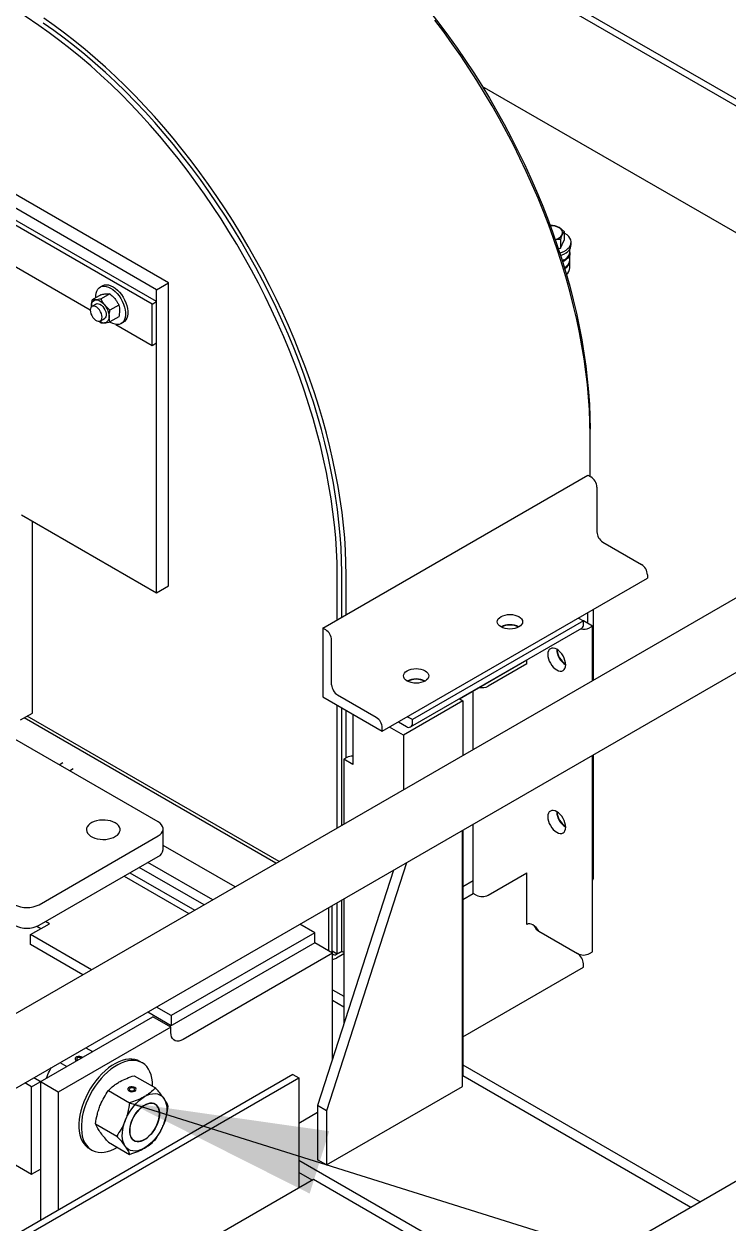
# Model space of a CAD drawing. Header units: millimetres. Extents: x 1293 to 41893, y 1011 to 26911.
# Drawn here: x 8109 to 8463, y 21299 to 21902 of the extents above; entities that cross this region are included whole.
import ezdxf

# ---------------------------------------------------------------- set-up
doc = ezdxf.new("R2010")
doc.units = ezdxf.units.MM
doc.header["$LTSCALE"] = 50
doc.layers.add('CAPA_1', color=7, linetype='Continuous')
doc.layers.add('STRUC', color=4, linetype='Continuous')
doc.dimstyles.new('SLDDIMSTYLE3', dxfattribs={"dimtxt": 0.18, "dimasz": 100, "dimexe": 0, "dimexo": 0.0625, "dimgap": 0, "dimtad": 0, "dimtih": 1, "dimtoh": 1, "dimdec": 0, "dimrnd": 1e-09, "dimzin": 0, "dimdsep": 46, "dimtxsty": 'Standard', "dimsah": 1, "dimcen": 0.09, "dimadec": 0, "dimazin": 0, "dimtfac": 100, "dimtdec": 0, "dimtofl": 0, "dimtmove": 0, "dimatfit": 3, "dimfxl": 1, "dimfrac": 2, "dimtolj": 1, "dimtzin": 0, "dimarcsym": 0})

msp = doc.modelspace()

# ---------------------------------------------------------------- linework, layer by layer
at = {"color": 7, "linetype": 'Continuous', "lineweight": 25}
for p, q in [((8116.8845017, 21901.6579426), (7436.4362742, 22366.2145084)), ((8684.5441314, 21739.2735223), (8299.8616107, 21961.3460146)), ((8681.5507127, 21737.5454584), (8296.868192, 21959.6179507)), ((8176.0345562, 21768.8470058), (7874.3356629, 21943.0140696)), ((8182.0213937, 21772.3031334), (7880.3225004, 21946.4701973)), ((8626.2938314, 21705.6463399), (8339.8010059, 21871.0351277)), ((8176.0345562, 21762.8862578), (8029.7450942, 21847.3373667)), ((8173.7894922, 21761.59021), (8039.3450551, 21839.2033315)), ((8373.8594695, 21801.1411352), (8375.7454297, 21801.1032497)), ((8378.3747633, 21800.0483749), (8378.3008494, 21800.0910445)), ((8380.930183, 21798.1101553), (8380.930183, 21793.8195232)), ((8379.0324316, 21794.0215124), (8379.0324316, 21789.7308802)), ((8379.0324316, 21789.7308802), (8380.930183, 21793.8195232)), ((8379.9677801, 21796.4996972), (8379.9948345, 21796.5579849)), ((8381.3312251, 21797.0441342), (8380.930183, 21797.2638597)), ((8384.4310116, 21791.3412988), (8384.4310116, 21792.7239746)), ((8089.5432798, 21789.4843765), (8142.7385465, 21758.7754028)), ((8377.9943902, 21789.5703121), (8379.0324316, 21789.7308802)), ((8383.8476783, 21787.8846094), (8383.8476783, 21789.340937)), ((8383.8476783, 21783.8835594), (8383.8476783, 21787.3402488)), ((8380.9187461, 21783.8025688), (8380.018549, 21783.2828961)), ((8383.8476783, 21779.8825094), (8383.8476783, 21783.3391989)), ((8148.8937201, 21770.839251), (8147.6963526, 21770.1480254)), ((8176.0345562, 21768.8470058), (8182.0213937, 21772.3031334)), ((8176.0345562, 21616.4260542), (8176.0345562, 21768.8470058)), ((8182.0213937, 21619.8821819), (8182.0213937, 21772.3031334)), ((8145.6326118, 21761.6245035), (8143.6067509, 21760.4549988)), ((8148.0770563, 21766.3254994), (8143.6793833, 21763.7867767)), ((8152.5675796, 21766.7266685), (8148.1699065, 21764.1879459)), ((8173.7894922, 21761.59021), (8176.0345562, 21762.8862578)), ((8173.7894922, 21740.8500733), (8173.7894922, 21761.59021)), ((8157.0574442, 21761.140857), (8152.6595077, 21758.6019823)), ((8147.2799194, 21752.9772455), (8148.1691161, 21752.2139031)), ((8147.8397402, 21753.1224518), (8149.8656011, 21754.2919564)), ((8152.9875892, 21752.3406181), (8152.6245961, 21752.5603415)), ((8157.0573125, 21755.1537948), (8152.6596394, 21752.6150722)), ((8155.5399127, 21751.3853313), (8173.7894922, 21740.8500733)), ((8158.2788259, 21751.8166579), (8159.4761933, 21752.5078834)), ((8698.2968729, 21747.212811), (7638.8623529, 21135.6142808)), ((8173.7894922, 21740.8500733), (8176.0345562, 21742.1461212)), ((7670.8439528, 21116.4874199), (8698.8689091, 21709.9535949)), ((8393.9295109, 21675.0021505), (8393.9295109, 21698.6812148)), ((8259.580401, 21598.661869), (8392.8747433, 21675.6110549)), ((8392.8747433, 21675.6110549), (8394.3714526, 21674.7470229)), ((8397.3648713, 21669.5622697), (8397.3648713, 21647.0937883)), ((8108.232462, 21655.5673701), (8176.0345562, 21616.4260542)), ((8113.6677381, 21555.9134045), (8113.6677381, 21652.4296519)), ((8400.35829, 21641.9090351), (8419.8155116, 21630.6766201)), ((8266.8742074, 21602.8724938), (8266.8742074, 21625.3337493)), ((8269.1192714, 21604.1685417), (8269.1192714, 21626.6297972)), ((8271.3643355, 21605.4645896), (8271.3643355, 21625.3337493)), ((8289.514588, 21546.8143362), (8422.8089303, 21623.7635221)), ((8422.8089303, 21625.4918668), (8422.8089303, 21623.7635221)), ((8176.0345562, 21616.4260542), (8182.0213937, 21619.8821819)), ((8392.8747433, 21600.9750057), (8392.8747433, 21606.4828838)), ((8395.6113672, 21572.4761879), (8395.6113672, 21608.0627032)), ((8259.580401, 21598.661869), (8259.580401, 21564.0949746)), ((8261.0771103, 21597.797837), (8259.580401, 21598.661869)), ((8264.070529, 21570.1446024), (8264.070529, 21592.6130838)), ((8259.580401, 21564.0949746), (8289.514588, 21546.8143362)), ((8286.5211693, 21553.7274342), (8267.0639477, 21564.9598492)), ((8176.829346, 21501.1893987), (8073.1796482, 21561.0250956)), ((8266.8742074, 21498.1578075), (8266.8742074, 21559.8843498)), ((8269.1192714, 21499.4538553), (8269.1192714, 21558.5883019)), ((8271.3643355, 21533.4012477), (8271.3643355, 21557.292254)), ((8107.6809007, 21552.4572768), (8113.6677381, 21555.9134045)), ((8236.0964381, 21480.3901795), (8109.4699692, 21553.490084)), ((8237.7128842, 21481.3233339), (8111.0864153, 21554.4232385)), ((8289.514588, 21546.8143362), (8289.514588, 21548.5426809)), ((8395.6113672, 21472.9848442), (8395.6113672, 21534.8867424)), ((8127.0686226, 21529.9156528), (8129.0339881, 21531.0502342)), ((8132.2533759, 21526.9225585), (8134.2187414, 21528.0571398)), ((8179.3677539, 21487.2815619), (8179.3677539, 21497.6516302)), ((8117.0043411, 21459.5776215), (8176.829346, 21494.1138617)), ((8215.4957805, 21468.4976729), (8179.3677539, 21489.3539387)), ((8117.0043411, 21449.2075532), (8176.829346, 21483.7437934)), ((8199.9269358, 21459.5099702), (8167.3887601, 21478.2938592)), ((8204.2980375, 21462.0333535), (8171.7598618, 21480.8172425)), ((8159.7861869, 21473.9049871), (8192.3243626, 21455.1210981)), ((8162.7033619, 21475.5890364), (8195.2415376, 21456.8051474)), ((8330.0786405, 21468.7026067), (8335.2640902, 21471.6961031)), ((8266.8742074, 21434.8075599), (8266.8742074, 21460.5683619)), ((8269.1192714, 21436.1036077), (8269.1192714, 21461.8644098)), ((8262.6768216, 21436.2138711), (8262.6768216, 21458.1452626)), ((8264.2932677, 21435.9096898), (8264.2932677, 21459.0784171)), ((8112.7617004, 21444.5812406), (8122.1897908, 21450.0239613)), ((8117.8186891, 21447.500578), (8115.8387112, 21448.643595)), ((8122.1897908, 21450.0239613), (8120.3041727, 21451.1125055)), ((8255.553901, 21445.3726122), (8248.0527228, 21449.7029501)), ((8681.7505742, 21444.2505043), (7670.8439528, 20860.6665337)), ((8112.7617004, 21439.534474), (8112.7617004, 21444.5812406)), ((8143.414258, 21426.8858957), (8112.7617004, 21444.5812406)), ((8255.553901, 21445.3726122), (8183.4723785, 21403.760835)), ((8255.553901, 21440.3258456), (8255.553901, 21445.3726122)), ((8139.0431563, 21424.3625124), (8112.7617004, 21439.534474)), ((8255.553901, 21440.3258456), (8182.7449663, 21398.2941423)), ((8264.5341571, 21435.1416541), (8255.553901, 21440.3258456)), ((8264.2932677, 21436.2975047), (8266.8742074, 21434.8075599)), ((8269.1196545, 21436.1033866), (8266.5383317, 21434.6132206)), ((8266.8742074, 21434.8075599), (8269.1192714, 21436.1036077)), ((8270.2102663, 21435.4737898), (8269.1192714, 21436.1036077)), ((8264.5341571, 21435.1416541), (8189.3668206, 21391.7484744)), ((8264.5341571, 21381.8787063), (8264.5341571, 21435.1416541)), ((8270.2102663, 21434.8663711), (8266.5383317, 21432.7466083)), ((8264.5341571, 21416.8033697), (8270.2102663, 21413.5266215)), ((8183.4723785, 21403.760835), (8175.9712004, 21408.0911729)), ((8113.1996352, 21367.9449669), (8174.2583057, 21403.1933872)), ((8183.4723785, 21398.7140684), (8171.6000987, 21405.5677897)), ((8183.2385618, 21398.0091957), (8174.2583057, 21403.1933872)), ((8183.4723785, 21403.760835), (8183.4723785, 21398.7140684)), ((8183.2385618, 21398.0091957), (8126.6700194, 21365.3528712)), ((8183.2385618, 21395.287393), (8183.2385618, 21398.0091957)), ((8140.4946738, 21387.6110101), (8143.880293, 21385.6565337)), ((8127.5320301, 21380.1278352), (8130.9176493, 21378.1733588)), ((8168.8172954, 21380.0665697), (8167.6199279, 21380.7577952)), ((8330.0786405, 21378.9653448), (8449.369874, 21310.0999815)), ((8113.1996352, 21367.9449669), (8109.814016, 21369.8994433)), ((8126.6700194, 21365.3528712), (8114.304144, 21372.4915391)), ((8117.6897632, 21370.5370627), (8117.6897632, 21300.9003787)), ((8164.8146689, 21373.5713758), (8175.4926308, 21367.4071196)), ((8113.1996352, 21323.9943856), (8113.1996352, 21367.9449669)), ((8126.6700194, 21365.3528712), (8126.6700194, 21306.0845702)), ((8151.8528366, 21366.0890495), (8162.5314571, 21359.9244131)), ((8247.6243329, 21349.7474555), (8257.0109397, 21355.1662283)), ((8075.4872735, 21345.7652685), (8113.1996352, 21323.9943856)), ((8145.3712737, 21349.3854981), (8156.0492356, 21343.2212419)), ((8151.8520251, 21340.1630301), (8162.5299871, 21333.9987739)), ((8142.2886533, 21336.8779862), (8143.4860208, 21336.1867606)), ((8113.1996352, 21323.9943856), (8117.6897632, 21326.5864813))]:
    msp.add_line(p, q, dxfattribs=at)
at = {"color": 7, "linetype": 'Continuous', "lineweight": 25, "flags": 128}
for points in [[(8313.9652325, 21908.1214753), (8318.4689104, 21902.2791318), (8322.8799493, 21896.3246766), (8327.1937849, 21890.2642709), (8331.4059536, 21884.1041854), (8335.5120972, 21877.850794), (8339.5079667, 21871.5105673), (8343.3894278, 21865.0900656), (8347.1524641, 21858.5959322), (8350.793182, 21852.0348868), (8354.3078144, 21845.4137182), (8357.6927247, 21838.7392773), (8360.9444104, 21832.0184704), (8364.0595069, 21825.2582516), (8367.034791, 21818.4656157), (8369.8671842, 21811.6475912), (8372.5537558, 21804.8112328), (8375.0917258, 21797.9636143), (8377.4784682, 21791.1118209), (8379.7115134, 21784.2629423), (8381.7885509, 21777.4240651), (8383.7074315, 21770.6022657), (8385.4661697, 21763.8046026), (8387.0629457, 21757.0381095), (8388.4961073, 21750.3097878), (8389.7641716, 21743.6265994), (8390.8658265, 21736.9954595), (8391.7999321, 21730.4232294), (8392.5655219, 21723.9167096), (8393.1618037, 21717.4826324), (8393.5881605, 21711.1276552), (8393.8441512, 21704.8583537), (8393.9295109, 21698.6812148)], [(8266.8742074, 21625.3337493), (8266.7888477, 21631.5108882), (8266.5328571, 21637.7801898), (8266.1065002, 21644.1351669), (8265.5102185, 21650.5692441), (8264.7446287, 21657.075764), (8263.810523, 21663.6479941), (8262.7088681, 21670.279134), (8261.4408038, 21676.9623224), (8260.0076422, 21683.690644), (8258.4108662, 21690.4571371), (8256.652128, 21697.2548002), (8254.7332474, 21704.0765996), (8252.65621, 21710.9154768), (8250.4231647, 21717.7643554), (8248.0364223, 21724.6161488), (8245.4984523, 21731.4637674), (8242.8118808, 21738.3001258), (8239.9794876, 21745.1181502), (8237.0042034, 21751.9107861), (8233.8891069, 21758.671005), (8230.6374212, 21765.3918119), (8227.252511, 21772.0662528), (8223.7378786, 21778.6874214), (8220.0971606, 21785.2484668), (8216.3341243, 21791.7426001), (8212.4526633, 21798.1631019), (8208.4567937, 21804.5033286), (8204.3506502, 21810.7567199), (8200.1384814, 21816.9168054), (8195.8246458, 21822.9772112), (8191.4136069, 21828.9316664), (8186.909929, 21834.7740098), (8182.318272, 21840.4981964), (8177.643387, 21846.0983031), (8172.8901111, 21851.5685356), (8168.0633627, 21856.9032336), (8163.1681361, 21862.0968772), (8158.2094964, 21867.1440926), (8153.1925744, 21872.0396572), (8148.1225613, 21876.7785056), (8143.0047029, 21881.3557344), (8137.8442949, 21885.7666075), (8132.6466769, 21890.0065609), (8127.4172267, 21894.0712074), (8122.1613556, 21897.9563413), (8116.8845017, 21901.6579426)], [(8269.1192714, 21626.6297972), (8269.0339118, 21632.8069361), (8268.7779211, 21639.0762376), (8268.3515643, 21645.4312148), (8267.7552825, 21651.865292), (8266.9896927, 21658.3718119), (8266.0555871, 21664.9440419), (8264.9539322, 21671.5751818), (8263.6858679, 21678.2583702), (8262.2527063, 21684.9866919), (8260.6559302, 21691.753185), (8258.8971921, 21698.5508481), (8256.9783115, 21705.3726475), (8254.901274, 21712.2115247), (8252.6682288, 21719.0604033), (8250.2814863, 21725.9121967), (8247.7435163, 21732.7598153), (8245.0569448, 21739.5961736), (8242.2245516, 21746.4141981), (8239.2492674, 21753.206834), (8236.1341709, 21759.9670529), (8232.8824852, 21766.6878598), (8229.497575, 21773.3623006), (8225.9829426, 21779.9834693), (8222.3422247, 21786.5445147), (8218.5791883, 21793.038648), (8214.6977273, 21799.4591497), (8210.7018577, 21805.7993764), (8206.5957142, 21812.0527678), (8202.3835455, 21818.2128533), (8198.0697098, 21824.2732591), (8193.658671, 21830.2277142), (8189.154993, 21836.0700577), (8184.563336, 21841.7942442), (8179.888451, 21847.394351), (8175.1351751, 21852.8645834), (8170.3084267, 21858.1992814), (8165.4132001, 21863.3929251), (8160.4545604, 21868.4401404), (8155.4376385, 21873.3357051), (8150.3676253, 21878.0745535), (8145.249767, 21882.6517823), (8140.089359, 21887.0626554), (8134.8917409, 21891.3026088), (8129.6622908, 21895.3672553), (8124.4064196, 21899.2523892), (8119.1295657, 21902.9539904)], [(8271.3643355, 21625.3337493), (8271.2814566, 21631.4607288), (8271.0329021, 21637.6773254), (8270.6189183, 21643.9773775), (8270.0399156, 21650.3546408), (8269.2964678, 21656.8027944), (8268.3893118, 21663.3154472), (8267.3193468, 21669.886144), (8266.0876332, 21676.5083723), (8264.6953919, 21683.1755685), (8263.1440028, 21689.8811243), (8261.4350035, 21696.6183934), (8259.570088, 21703.3806982), (8257.5511047, 21710.1613361), (8255.3800547, 21716.9535865), (8253.0590899, 21723.7507172), (8250.5905106, 21730.5459911), (8247.9767637, 21737.3326731), (8245.2204398, 21744.1040366), (8242.3242709, 21750.8533699), (8239.2911274, 21757.5739835), (8236.1240157, 21764.2592162), (8232.826075, 21770.9024419), (8229.4005739, 21777.4970761), (8225.8509078, 21784.0365825), (8222.1805948, 21790.5144793), (8218.3932729, 21796.9243461), (8214.4926958, 21803.2598295), (8210.4827297, 21809.5146502), (8206.367349, 21815.6826087), (8202.1506328, 21821.7575914), (8197.8367605, 21827.7335773), (8193.4300078, 21833.604643), (8188.9347424, 21839.3649695), (8184.35542, 21845.0088474), (8179.6965792, 21850.5306827), (8174.9628379, 21855.9250025), (8170.1588878, 21861.18646), (8165.2894904, 21866.3098404), (8160.359472, 21871.2900655), (8155.3737192, 21876.1221993), (8150.3371734, 21880.8014523), (8145.2548268, 21885.3231865), (8140.1317168, 21889.6829204), (8134.9729211, 21893.8763327), (8129.783553, 21897.899267), (8124.5687558, 21901.747736), (8119.3336984, 21905.4179253)], [(8393.9295109, 21696.089119), (8393.846632, 21702.2160985), (8393.5980775, 21708.4326951), (8393.1840937, 21714.7327472), (8392.605091, 21721.1100105), (8391.8616432, 21727.5581641), (8390.9544872, 21734.0708168), (8389.8845222, 21740.6415137), (8388.6528086, 21747.263742), (8387.2605673, 21753.9309382), (8385.7091782, 21760.636494), (8384.0001789, 21767.3737631), (8382.1352634, 21774.1360679), (8380.1162801, 21780.9167058), (8377.9452301, 21787.7089562), (8375.6242653, 21794.5060869), (8373.155686, 21801.3013608), (8370.5419391, 21808.0880428), (8367.7856152, 21814.8594063), (8364.8894463, 21821.6087396), (8361.8563028, 21828.3293532), (8358.6891911, 21835.0145859), (8355.3912504, 21841.6578116), (8351.9657493, 21848.2524458), (8348.4160832, 21854.7919521), (8344.7457702, 21861.269849), (8340.9584483, 21867.6797158), (8337.0578712, 21874.0151992), (8333.0479051, 21880.2700199), (8328.9325244, 21886.4379784), (8324.7158082, 21892.5129611), (8320.4019359, 21898.488947), (8315.9951832, 21904.3600127)], [(8378.7382662, 21787.3057952), (8379.4783511, 21787.5508045), (8380.7510534, 21788.0930491), (8381.8695457, 21788.738741), (8382.8088427, 21789.4734564), (8383.5479622, 21790.280783), (8384.0703933, 21791.1426864), (8384.3644658, 21792.0399133), (8384.4236107, 21792.9524209), (8384.2465068, 21793.8598254), (8383.8371102, 21794.7418569), (8383.2045662, 21795.5788122), (8382.3630048, 21796.3519952), (8381.3312251, 21797.0441342)], [(8379.1431168, 21786.0514633), (8379.4783511, 21786.1681287), (8380.7510534, 21786.7103733), (8381.8695457, 21787.3560652), (8382.8088427, 21788.0907806), (8383.5479622, 21788.8981072), (8384.0703933, 21789.7600107), (8384.3644658, 21790.6572375), (8384.4310116, 21791.3412988)], [(8383.8360455, 21787.6186189), (8383.8476783, 21787.3402488), (8383.7245617, 21786.4371719), (8383.3582434, 21785.5563317), (8382.7577435, 21784.7194175), (8381.9378482, 21783.9470368), (8380.9187461, 21783.2582083), (8380.1505614, 21782.8584113)], [(8145.5142234, 21764.8460074), (8145.524968, 21765.936218), (8145.6916706, 21767.1171502), (8146.021352, 21768.161041), (8146.5066476, 21769.0445714), (8147.1367168, 21769.748005), (8147.8974847, 21770.2556281), (8148.7719572, 21770.5561013), (8149.7406, 21770.6427126), (8150.7817751, 21770.5135271), (8151.8722245, 21770.1714307), (8152.9875892, 21769.6240652), (8154.102954, 21768.883658), (8155.1934034, 21767.9667483), (8156.2345785, 21766.8938186), (8157.2032212, 21765.6888362), (8158.0776937, 21764.3787185), (8158.8384617, 21762.9927314), (8159.4685308, 21761.5618355), (8159.9538265, 21760.1179946), (8160.2835079, 21758.6934619), (8160.4502105, 21757.3200589), (8160.4502105, 21756.0284653), (8160.2835079, 21754.8475331), (8159.9538265, 21753.8036423), (8159.4685308, 21752.9201119), (8158.8384617, 21752.2166783), (8158.0776937, 21751.7090552), (8157.2032212, 21751.408582), (8156.2345785, 21751.3219707), (8155.1934034, 21751.4511562), (8154.102954, 21751.7932526), (8152.9875892, 21752.3406181)], [(8148.8937201, 21770.839251), (8149.0948522, 21770.9468536), (8149.9693247, 21771.2473268), (8150.9379675, 21771.3339381), (8151.9791426, 21771.2047526), (8153.0695919, 21770.8626562), (8154.1849567, 21770.3152908), (8155.3003215, 21769.5748835), (8156.3907708, 21768.6579739), (8157.431946, 21767.5850441), (8158.4005887, 21766.3800617), (8159.2750612, 21765.0699441), (8160.0358292, 21763.6839569), (8160.6658983, 21762.253061), (8161.1511939, 21760.8092202), (8161.4808753, 21759.3846874), (8161.647578, 21758.0112844), (8161.647578, 21756.7196908), (8161.4808753, 21755.5387586), (8161.1511939, 21754.4948679), (8160.6658983, 21753.6113374), (8160.0358292, 21752.9079039), (8159.4761933, 21752.5078834)], [(8143.299381, 21760.2398801), (8143.3019966, 21760.8623431), (8143.4443555, 21761.7755472), (8143.7521437, 21762.542054), (8144.2135328, 21763.132407), (8144.8107921, 21763.5239193), (8145.5209692, 21763.7015452), (8146.3167723, 21763.6584588), (8147.1676193, 21763.3963157), (8148.0408124, 21762.9251901), (8148.9027955, 21762.263187), (8149.7204429, 21761.4357468), (8150.462333, 21760.4746676), (8151.0999553, 21759.4168831), (8151.6088064, 21758.3030433), (8151.9693314, 21757.1759526), (8152.1676755, 21756.0789244), (8152.1962164, 21755.0541168), (8152.0538575, 21754.1409126), (8151.7460693, 21753.3744059), (8151.2846801, 21752.7840529), (8150.6874209, 21752.3925406), (8149.9772438, 21752.2149147)], [(8145.6326118, 21761.6245035), (8145.6756021, 21761.6483331), (8146.2525289, 21761.8158545), (8146.9164312, 21761.7591848), (8147.6287256, 21761.4816174), (8148.3480162, 21760.9992836), (8149.0325002, 21760.3402148), (8149.6423981, 21759.5427136), (8150.1422648, 21758.6531281), (8150.5030498, 21757.7231576), (8150.7037856, 21756.8068486), (8150.7328062, 21755.9574537), (8150.5884251, 21755.2243367), (8150.279033, 21754.6501036), (8149.8656011, 21754.2919564)], [(8148.7166643, 21755.0606615), (8148.629681, 21755.9381158), (8148.3737862, 21756.8650045), (8147.9638516, 21757.78746), (8147.4237012, 21758.6518728), (8146.7847265, 21759.4080062), (8146.0840623, 21760.0119165), (8145.3624288, 21760.4285067), (8144.6617647, 21760.633566), (8144.0227899, 21760.6151771), (8143.4826395, 21760.3744088), (8143.0727049, 21759.9252535), (8142.8168102, 21759.2938147), (8142.7298269, 21758.5167892), (8142.8168102, 21757.6393348), (8143.0727049, 21756.7124462), (8143.4826395, 21755.7899906), (8144.0227899, 21754.9255778), (8144.6617647, 21754.1694444), (8145.3624288, 21753.5655341), (8146.0840623, 21753.148944), (8146.7847265, 21752.9438847), (8147.4237012, 21752.9622735), (8147.9638516, 21753.2030419), (8148.3737862, 21753.6521971), (8148.629681, 21754.2836359), (8148.7166643, 21755.0606615)], [(8349.1967574, 21604.4277386), (8350.1590145, 21604.883625), (8351.2568456, 21605.2223792), (8352.4480619, 21605.430983), (8353.6868854, 21605.5014199), (8354.925709, 21605.430983), (8356.1169252, 21605.2223792), (8357.2147564, 21604.883625), (8358.1770135, 21604.4277386), (8358.9667175, 21603.8722395), (8359.5535205, 21603.238475), (8359.914872, 21602.5508005), (8360.0368854, 21601.8356429), (8359.914872, 21601.1204853), (8359.5535205, 21600.4328108), (8358.9667175, 21599.7990463), (8358.1770135, 21599.2435471), (8357.2147564, 21598.7876607), (8356.1169252, 21598.4489066), (8354.925709, 21598.2403028), (8353.6868854, 21598.1698659), (8352.4480619, 21598.2403028), (8351.2568456, 21598.4489066), (8350.1590145, 21598.7876607), (8349.1967574, 21599.2435471), (8348.4070534, 21599.7990463), (8347.8202504, 21600.4328108), (8347.4588989, 21601.1204853), (8347.3368854, 21601.8356429), (8347.4588989, 21602.5508005), (8347.8202504, 21603.238475), (8348.4070534, 21603.8722395), (8349.1967574, 21604.4277386)], [(8302.0563053, 21577.2141349), (8303.0185624, 21577.6700213), (8304.1163936, 21578.0087755), (8305.3076098, 21578.2173793), (8306.5464334, 21578.2878161), (8307.7852569, 21578.2173793), (8308.9764732, 21578.0087755), (8310.0743043, 21577.6700213), (8311.0365614, 21577.2141349), (8311.8262654, 21576.6586357), (8312.4130684, 21576.0248713), (8312.7744199, 21575.3371968), (8312.8964334, 21574.6220392), (8312.7744199, 21573.9068815), (8312.4130684, 21573.219207), (8311.8262654, 21572.5854426), (8311.0365614, 21572.0299434), (8310.0743043, 21571.574057), (8308.9764732, 21571.2353028), (8307.7852569, 21571.0266991), (8306.5464334, 21570.9562622), (8305.3076098, 21571.0266991), (8304.1163936, 21571.2353028), (8303.0185624, 21571.574057), (8302.0563053, 21572.0299434), (8301.2666013, 21572.5854426), (8300.6797983, 21573.219207), (8300.3184468, 21573.9068815), (8300.1964334, 21574.6220392), (8300.3184468, 21575.3371968), (8300.6797983, 21576.0248713), (8301.2666013, 21576.6586357), (8302.0563053, 21577.2141349)], [(8155.2607035, 21500.7120721), (8154.1628079, 21501.2464473), (8152.9242663, 21501.6660229), (8151.5807093, 21501.9587287), (8150.1707887, 21502.1161439), (8148.7350652, 21502.13374), (8147.3148421, 21502.0110108), (8145.9509765, 21501.751487), (8144.6827044, 21501.3626346), (8143.5465116, 21500.8556402), (8142.5750845, 21500.2450892), (8141.796369, 21499.5485459), (8141.2327676, 21498.7860486), (8140.9004939, 21497.979533), (8140.8091069, 21497.1522011), (8140.9612356, 21496.3278537), (8141.3525035, 21495.5302057), (8141.9716546, 21494.7822042), (8142.8008771, 21494.1053676), (8143.8163156, 21493.5191674), (8144.988758, 21493.0404675), (8146.2844751, 21492.6830391), (8147.6661916, 21492.457165), (8149.0941579, 21492.3693429), (8150.5272941, 21492.4220995), (8151.9243714, 21492.613917), (8153.2451986, 21492.9392772), (8154.4517777, 21493.3888201), (8155.5093978, 21493.9496131), (8156.3876329, 21494.6055232), (8157.061218, 21495.3376811), (8157.5107751, 21496.1250239), (8157.7233713, 21496.9449013), (8157.6928907, 21497.7737268), (8157.42021, 21498.5876567), (8156.9131739, 21499.3632756), (8156.1863688, 21500.0782704), (8155.2607035, 21500.7120721)], [(8176.829346, 21494.1138617), (8177.8004049, 21494.7819355), (8178.5557547, 21495.5372034), (8179.0724444, 21496.3567171), (8179.3347746, 21497.2155761), (8179.3347746, 21498.0876844), (8179.0724444, 21498.9465434), (8178.5557547, 21499.7660571), (8177.8004049, 21500.521325), (8176.829346, 21501.1893987)], [(8264.2932677, 21435.9096898), (8264.3364059, 21435.428818), (8264.3855022, 21435.2274708)], [(8189.3668206, 21391.7484744), (8188.3026596, 21391.2416581), (8187.2708327, 21390.9652628), (8186.3026912, 21390.9276865), (8185.4276518, 21391.1300709), (8184.672302, 21391.5662668), (8184.0595928, 21392.2230205), (8183.6081411, 21393.080377), (8183.3316639, 21394.1122858), (8183.2385618, 21395.287393)], [(8138.888836, 21382.7750269), (8138.7527065, 21382.8615154), (8138.1505391, 21383.1049242), (8137.4404768, 21383.2147593), (8136.7081635, 21383.177773), (8136.041927, 21382.9984263), (8135.5221253, 21382.6983512), (8135.2114541, 21382.3137411), (8135.147385, 21381.8909856), (8135.3376456, 21381.4810753), (8135.7592878, 21381.1334515), (8135.9091063, 21381.0548656)], [(8138.3308764, 21382.4529237), (8138.1988062, 21382.5417555), (8137.7662417, 21382.7086092), (8137.2559971, 21382.7672004), (8136.7457525, 21382.7086092), (8136.3131881, 21382.5417555), (8136.0241577, 21382.2920414), (8135.9226638, 21381.9974834), (8136.0241577, 21381.7029255), (8136.3131881, 21381.4532114), (8136.467066, 21381.3769688)], [(8167.6199279, 21380.7577952), (8166.5055889, 21381.2967194), (8165.1302456, 21381.7163423), (8163.6598922, 21381.9221685), (8162.1082569, 21381.9122763), (8160.4898269, 21381.6867581), (8158.8197131, 21381.2477194), (8157.113509, 21380.5992594), (8155.3871448, 21379.7474327), (8153.6567391, 21378.7001925), (8151.9384483, 21377.4673166), (8150.2483157, 21376.060316), (8148.6021214, 21374.4923275), (8147.0152357, 21372.777991), (8145.5024747, 21370.9333129), (8144.0779629, 21368.9755163), (8142.7550003, 21366.9228807), (8141.5459393, 21364.794571), (8140.4620684, 21362.6104586), (8139.5135075, 21360.3909361), (8138.709113, 21358.1567264), (8138.0563954, 21355.9286899), (8137.5614488, 21353.727629), (8137.2288946, 21351.5740946), (8137.0618376, 21349.4881935), (8137.0618376, 21347.4894013), (8137.2288946, 21345.5963802), (8137.5614488, 21343.8268047), (8138.0563954, 21342.197197), (8138.709113, 21340.7227722), (8139.5135075, 21339.4172966), (8140.4620684, 21338.2929592), (8141.5459393, 21337.3602575), (8142.2886533, 21336.8779862)], [(8174.0638715, 21368.2319248), (8174.0650299, 21368.4678346), (8173.9814037, 21370.4160163), (8173.731306, 21372.2494556), (8173.3170719, 21373.9510343), (8172.7425689, 21375.5048651), (8172.0131611, 21376.8964403), (8171.1356587, 21378.1127672), (8170.1182547, 21379.1424892), (8168.9704483, 21379.9759922), (8167.7029564, 21380.6054939), (8166.3276131, 21381.0251168), (8164.8572596, 21381.230943), (8163.3056243, 21381.2210508), (8161.6871944, 21380.9955326), (8160.0170806, 21380.5564939), (8158.3108764, 21379.9080339), (8156.5845122, 21379.0562072), (8154.8541066, 21378.0089669), (8153.1358158, 21376.776091), (8151.4456831, 21375.3690904), (8149.7994889, 21373.801102), (8148.2126032, 21372.0867655), (8146.6998422, 21370.2420874), (8145.2753303, 21368.2842908), (8143.9523678, 21366.2316552), (8142.7433068, 21364.1033455), (8141.6594359, 21361.9192331), (8140.710875, 21359.6997105), (8139.9064805, 21357.4655009), (8139.2537629, 21355.2374644), (8138.7588163, 21353.0364035), (8138.4262621, 21350.8828691), (8138.259205, 21348.796968), (8138.259205, 21346.7981758), (8138.4262621, 21344.9051546), (8138.7588163, 21343.1355792), (8139.2537629, 21341.5059714), (8139.9064805, 21340.0315466), (8140.710875, 21338.7260711), (8141.6594359, 21337.6017336), (8142.7433068, 21336.669032), (8143.9523678, 21335.9366744), (8145.2753303, 21335.4114988), (8146.6998422, 21335.0984087), (8148.2126032, 21335.0003271), (8149.7994889, 21335.1181699), (8151.4456831, 21335.4508369), (8153.1358158, 21335.9952219), (8154.8541066, 21336.7462423), (8156.358283, 21337.5616228)], [(8160.3406243, 21338.0560479), (8159.7264764, 21339.1259453), (8159.2685702, 21340.3623943), (8158.9738469, 21341.7466517), (8158.8467744, 21343.2577335), (8158.8892788, 21344.8727332), (8159.1007158, 21346.567169), (8159.4778804, 21348.3153552), (8160.0150549, 21350.0907909), (8160.7040966, 21351.8665623), (8161.53456, 21353.6157506), (8162.4938564, 21355.3118398), (8163.5674437, 21356.929119), (8164.7390474, 21358.4430719), (8165.9909072, 21359.8307484), (8167.3040463, 21361.0711129), (8168.6585587, 21362.1453626), (8170.0339114, 21363.0372131), (8171.4092555, 21363.7331447), (8172.7637421, 21364.2226079), (8174.0768387, 21364.4981829), (8175.32864, 21364.5556923), (8176.5001701, 21364.3942642), (8177.5736695, 21364.0163458), (8178.5328654, 21363.427666), (8179.3632171, 21362.6371485), (8180.0521374, 21361.6567767), (8180.5891831, 21360.5014121), (8180.9662129, 21359.1885689), (8181.1775116, 21357.7381483), (8181.219876, 21356.1721374), (8181.092664, 21354.5142752), (8180.797804, 21352.7896932), (8180.3397657, 21351.0245344), (8179.7254925, 21349.2455567), (8178.9642962, 21347.4797276), (8178.0677158, 21345.7538154), (8177.0493424, 21344.093983), (8175.9246137, 21342.5253919), (8174.7105793, 21341.0718202), (8173.4256427, 21339.7553027), (8172.0892824, 21338.5957964), (8170.7217561, 21337.6108783), (8169.3437941, 21336.8154786), (8167.976285, 21336.2216549), (8166.6399588, 21335.8384089), (8165.3550729, 21335.6715503), (8164.1411047, 21335.7236083), (8163.0164569, 21335.993794), (8161.9981779, 21336.4780115), (8161.1017038, 21337.1689206), (8160.3406243, 21338.0560479)], [(8165.1786968, 21367.6061159), (8164.5765294, 21367.8495247), (8163.8664671, 21367.9593598), (8163.1341538, 21367.9223735), (8162.4679173, 21367.7430269), (8161.9481156, 21367.4429517), (8161.6374444, 21367.0583416), (8161.5733753, 21366.6355861), (8161.7636359, 21366.2256759), (8162.185278, 21365.878052), (8162.7874454, 21365.6346432), (8163.4975077, 21365.5248081), (8164.229821, 21365.5617944), (8164.8960575, 21365.7411411), (8165.4158592, 21366.0412162), (8165.7265304, 21366.4258263), (8165.7905995, 21366.8485818), (8165.6003389, 21367.2584921), (8165.1786968, 21367.6061159)], [(8164.615137, 21367.2919323), (8164.1825725, 21367.458786), (8163.672328, 21367.5173772), (8163.1620834, 21367.458786), (8162.7295189, 21367.2919323), (8162.4404886, 21367.0422182), (8162.3389946, 21366.7476602), (8162.4404886, 21366.4531023), (8162.7295189, 21366.2033882), (8163.1620834, 21366.0365345), (8163.672328, 21365.9779433), (8164.1825725, 21366.0365345), (8164.615137, 21366.2033882), (8164.9041673, 21366.4531023), (8165.0056613, 21366.7476602), (8164.9041673, 21367.0422182), (8164.615137, 21367.2919323)], [(8177.5168895, 21354.4330988), (8177.4333044, 21355.6728282), (8177.1844165, 21356.788359), (8176.7757854, 21357.7547718), (8176.2165392, 21358.5504788), (8175.5191707, 21359.1577051), (8174.6992578, 21359.5628862), (8173.7751161, 21359.7569712), (8172.7673893, 21359.7356244), (8171.6985885, 21359.4993227), (8170.5925889, 21359.0533447), (8169.4740966, 21358.4076529), (8168.3680969, 21357.5766708), (8167.2992961, 21356.5789613), (8166.2915693, 21355.4368116), (8165.3674276, 21354.1757353), (8164.5475147, 21352.8239029), (8163.8501462, 21351.4115121), (8163.2909, 21349.9701132), (8162.8822689, 21348.5319049), (8162.633381, 21347.1290143), (8162.5497959, 21345.7927796), (8162.633381, 21344.5530502), (8162.8822689, 21343.4375194), (8163.2909, 21342.4711066), (8163.8501462, 21341.6753996), (8164.5475147, 21341.0681733), (8165.3674276, 21340.6629922), (8166.2915693, 21340.4689072), (8167.2992961, 21340.490254), (8168.3680969, 21340.7265557), (8169.4740966, 21341.1725337), (8170.5925889, 21341.8182256), (8171.6985885, 21342.6492076), (8172.7673893, 21343.6469171), (8173.7751161, 21344.7890668), (8174.6992578, 21346.0501431), (8175.5191707, 21347.4019755), (8176.2165392, 21348.8143663), (8176.7757854, 21350.2557652), (8177.1844165, 21351.6939735), (8177.4333044, 21353.0968641), (8177.5168895, 21354.4330988)], [(8163.552211, 21342.05098), (8163.0669666, 21342.9345685), (8162.7373395, 21343.9785099), (8162.570693, 21345.1594843), (8162.5707499, 21346.4511107), (8162.7375087, 21347.8245364), (8163.0672444, 21349.2490811), (8163.5525912, 21350.6929231), (8164.1827073, 21352.1238091), (8164.943517, 21353.5097757), (8165.8180249, 21354.8198625), (8166.7866961, 21356.0248044), (8167.8278919, 21357.097685), (8168.9183539, 21358.014538), (8170.033723, 21358.7548823), (8171.1490835, 21359.3021799), (8172.2395202, 21359.644205), (8173.2806745, 21359.7733174), (8174.2492889, 21359.6866329), (8175.1237259, 21359.3860879), (8175.8844522, 21358.8783961), (8176.5144744, 21358.1748984), (8176.9997189, 21357.2913099), (8177.3293459, 21356.2473685), (8177.4959924, 21355.0663941), (8177.4959355, 21353.7747677), (8177.3291767, 21352.401342), (8176.999441, 21350.9767973), (8176.5140942, 21349.5329553), (8175.8839781, 21348.1020693), (8175.1231685, 21346.7161028), (8174.2486605, 21345.4060159), (8173.2799894, 21344.201074), (8172.2387935, 21343.1281934), (8171.1483315, 21342.2113404), (8170.0329625, 21341.4709961), (8168.9176019, 21340.9236985), (8167.8271652, 21340.5816734), (8166.7860109, 21340.452561), (8165.8173965, 21340.5392455), (8164.9429595, 21340.8397905), (8164.1822332, 21341.3474823), (8163.552211, 21342.05098)]]:
    msp.add_lwpolyline(points, dxfattribs=at)
at = {"color": 7, "linetype": 'Continuous', "lineweight": 25}
for centre, radius, start, end in [((8374.0406494, 21791.9977964), 9.1460356, 62.2381568073, 90.6789950607), ((8377.3588096, 21797.4556435), 2.7846756, 341.1944975571, 68.602425332), ((8375.6197191, 21799.1652469), 5.1000775, 279.3135982816, 328.4898986636), ((8378.7716945, 21788.4349133), 5.1057268, 294.8673152799, 353.8125437625), ((8378.8255534, 21784.4133843), 5.0499954, 296.2489402116, 353.9776780418), ((8379.1243736, 21783.657128), 4.7129703, 296.0878096504, 359.3685651188), ((8379.4463114, 21780.1367482), 4.4087036, 305.9931858877, 356.6940640961), ((8149.852921, 21756.2783442), 4.0653309, 234.4935973015, 271.7524476155), ((8390.8657898, 21669.2665254), 6.505807, 2.6054784856, 57.39452166), ((8403.8639528, 21647.3895326), 6.505807, 182.6054784857, 237.3945216599), ((8416.3098488, 21625.1961226), 6.505807, 2.6054784856, 57.39452166), ((8353.6869274, 21590.5765766), 9.7602971, 62.6154481237, 117.3899729211), ((8257.5714475, 21592.3173395), 6.505807, 2.6054784857, 57.39452166), ((8387.1443321, 21588.7571376), 9.8642559, 184.8473396037, 236.4219738084), ((8270.5696105, 21570.4403467), 6.505807, 182.6054784857, 237.39452166), ((8306.546475, 21563.3629747), 9.7602954, 62.6154008439, 117.3899758254), ((8283.0155065, 21548.2469367), 6.505807, 2.6054784857, 57.3945216599), ((8387.1623217, 21507.1110808), 9.8834605, 184.9922574661, 235.9994880473), ((8175.035579, 21487.7104104), 4.3533493, 294.333235592, 354.3466234504), ((8393.8832636, 21473.05171), 1.7293968, 316.2474524498, 357.7841516442), ((8110.8760823, 21471.3401408), 13.2631978, 242.480539004, 297.519460996), ((8110.8760823, 21460.9700725), 13.2631978, 242.480539004, 297.519460996), ((8265.6599562, 21435.6746691), 1.3777577, 215.2020652654, 309.6086195671), ((8264.7771998, 21435.4784759), 3.2503363, 265.7117265117, 302.8083477919)]:
    msp.add_arc(centre, radius, start, end, dxfattribs=at)
for points, knots in [([(8375.7454297, 21801.1032497), (8376.0457195, 21801.0247432), (8376.8807971, 21800.8064239), (8377.7464689, 21800.3703246), (8378.3008494, 21800.0910445)], [0, 0, 0, 0, 0.3595950484, 1, 1, 1, 1]), ([(8378.3747633, 21800.0483749), (8378.8159276, 21799.767244), (8379.6817714, 21799.2154873), (8380.5193615, 21798.4738929), (8380.930183, 21798.1101553)], [0, 0, 0, 0, 0.5095195514, 1, 1, 1, 1]), ([(8380.930183, 21798.1101553), (8380.8710431, 21798.0351801), (8380.5665311, 21797.6491319), (8380.2499399, 21797.0448821), (8379.9948345, 21796.5579849)], [0, 0, 0, 0, 0.1942119601, 1, 1, 1, 1]), ([(8379.0324316, 21794.0215124), (8378.8119251, 21794.040724), (8377.9798123, 21794.1132216), (8377.1146606, 21794.0397646), (8376.4787705, 21793.9857733)], [0, 0, 0, 0, 0.2649958139, 1, 1, 1, 1]), ([(8379.9677801, 21796.4996972), (8379.861603, 21796.2589312), (8379.5448383, 21795.5406388), (8379.237051, 21794.6281452), (8379.0324316, 21794.0215124)], [0, 0, 0, 0, 0.3351922062, 1, 1, 1, 1]), ([(8143.6793833, 21763.7867767), (8143.5672408, 21763.2027961), (8143.3405243, 21762.0221718), (8143.2351803, 21760.7846177), (8143.2940857, 21760.190879), (8143.3019122, 21760.111992)], [0, 0, 0, 0, 0.45908848188, 0.92813187569, 1, 1, 1, 1]), ([(8148.1699065, 21764.1879459), (8147.9232243, 21764.1370814), (8147.1953154, 21763.9869907), (8146.0655109, 21763.7998759), (8144.7274059, 21763.6779246), (8144.0676972, 21763.7464448), (8143.6793833, 21763.7867767)], [0, 0, 0, 0, 0.1280647744, 0.377893031, 0.6338190398, 1, 1, 1, 1]), ([(8148.0770563, 21766.3254994), (8148.7728842, 21766.4626908), (8149.9428456, 21766.6933638), (8151.2743436, 21766.8117175), (8152.0533569, 21766.796059), (8152.4390528, 21766.7440123), (8152.5675796, 21766.7266685)], [0, 0, 0, 0, 0.3661794341, 0.6156922034, 0.8719357593, 1, 1, 1, 1]), ([(8152.6595077, 21758.6019823), (8152.1540074, 21759.0199425), (8151.1320444, 21759.864927), (8149.8791844, 21761.2677197), (8148.8891683, 21762.728541), (8148.4111204, 21763.6985153), (8148.1699065, 21764.1879459)], [0, 0, 0, 0, 0.2646061211, 0.5349506065, 0.7653448938, 1, 1, 1, 1]), ([(8152.5675796, 21766.7266685), (8153.0731154, 21766.3087052), (8154.0951492, 21765.4637155), (8155.3480924, 21764.0609469), (8156.3381612, 21762.6001776), (8156.8162231, 21761.6302595), (8157.0574442, 21761.140857)], [0, 0, 0, 0, 0.2646176718, 0.5349733347, 0.76535622725, 1, 1, 1, 1]), ([(8152.6596394, 21752.6150722), (8152.5437979, 21753.0678496), (8152.3096032, 21753.9832223), (8152.2239142, 21755.4902698), (8152.3496273, 21757.0507195), (8152.5555852, 21758.0817457), (8152.6595077, 21758.6019823)], [0, 0, 0, 0, 0.2646176718, 0.5349733347, 0.7653562273, 1, 1, 1, 1]), ([(8157.0574442, 21761.140857), (8157.173263, 21760.6880839), (8157.4074123, 21759.7727186), (8157.4930312, 21758.2656482), (8157.3672536, 21756.7051455), (8157.1612553, 21755.6740607), (8157.0573125, 21755.1537948)], [0, 0, 0, 0, 0.2646061211, 0.5349506065, 0.7653448938, 1, 1, 1, 1]), ([(8148.1691161, 21752.2139031), (8148.5574197, 21752.1735645), (8149.2103112, 21752.1057394), (8150.5442608, 21752.2255084), (8151.6727071, 21752.4115733), (8152.4129617, 21752.5642089), (8152.6596394, 21752.6150722)], [0, 0, 0, 0, 0.3661794341, 0.6156922034, 0.8719357593, 1, 1, 1, 1]), ([(8120.7488516, 21372.3030368), (8120.9659943, 21372.926808), (8121.6066324, 21374.7671253), (8122.496068, 21376.4485503), (8123.0840314, 21377.5600602)], [0, 0, 0, 0, 0.338947653, 1, 1, 1, 1]), ([(8151.8528366, 21366.0890495), (8152.6871518, 21366.9061632), (8153.9481194, 21368.1411328), (8156.0325564, 21369.6360016), (8158.1782872, 21370.9337493), (8161.0699214, 21372.3034236), (8163.5588189, 21373.1461515), (8164.8146689, 21373.5713758)], [0, 0, 0, 0, 0.2645420954, 0.3998237157, 0.5350809364, 0.7654107666, 1, 1, 1, 1]), ([(8145.3712737, 21349.3854981), (8145.6432125, 21351.0029319), (8146.0542153, 21353.4474877), (8146.9702998, 21356.6050541), (8148.0176826, 21359.4657167), (8149.5933221, 21362.7078851), (8151.0950786, 21364.9551315), (8151.8528366, 21366.0890495)], [0, 0, 0, 0, 0.26455363972, 0.39984086139, 0.53510366417, 0.76542209987, 1, 1, 1, 1]), ([(8175.4926308, 21367.4071196), (8174.6583344, 21366.5899517), (8173.3973962, 21365.3549012), (8171.3129975, 21363.8599104), (8169.1673748, 21362.562104), (8166.2759388, 21361.1923869), (8163.7872184, 21360.3496448), (8162.5314571, 21359.9244131)], [0, 0, 0, 0, 0.2645536397, 0.3998408614, 0.5351036642, 0.7654220999, 1, 1, 1, 1]), ([(8181.9733822, 21358.1846516), (8181.8497951, 21358.4856688), (8181.485883, 21359.3720381), (8180.5555707, 21361.0739813), (8179.0276646, 21363.2367704), (8177.2796794, 21365.3894149), (8176.0903007, 21366.7323078), (8175.4926308, 21367.4071196)], [0, 0, 0, 0, 0.128398975, 0.3780809989, 0.6338586483, 0.8160117562, 1, 1, 1, 1]), ([(8162.5314571, 21359.9244131), (8162.2594806, 21358.3070602), (8161.8484207, 21355.8626248), (8160.9322547, 21352.705242), (8159.8847653, 21349.8446357), (8158.3089587, 21346.602466), (8156.8070632, 21344.3551795), (8156.0492356, 21343.2212419)], [0, 0, 0, 0, 0.2645420954, 0.3998237157, 0.5350809364, 0.7654107666, 1, 1, 1, 1]), ([(8175.4918194, 21341.4811002), (8176.3449164, 21342.7629793), (8177.6342705, 21344.7003863), (8179.0554688, 21347.5662202), (8180.2052359, 21350.3677827), (8181.262011, 21353.909583), (8181.7348146, 21356.7509516), (8181.9733822, 21358.1846516)], [0, 0, 0, 0, 0.26454209539, 0.39982371572, 0.53508093637, 0.76541076655, 1, 1, 1, 1]), ([(8151.8520251, 21340.1630301), (8151.4325035, 21340.6348867), (8150.1971885, 21342.0243061), (8148.3728781, 21344.2423435), (8146.8721801, 21346.3894257), (8145.915985, 21348.0849794), (8145.5534498, 21348.9505458), (8145.3712737, 21349.3854981)], [0, 0, 0, 0, 0.128398975, 0.3780809989, 0.6338586483, 0.8160117562, 1, 1, 1, 1]), ([(8156.0492356, 21343.2212419), (8156.641515, 21342.5525972), (8157.8311036, 21341.2096293), (8159.5624111, 21339.0784211), (8161.1005332, 21336.9069618), (8162.0363186, 21335.2011785), (8162.4064008, 21334.2997869), (8162.5299871, 21333.9987739)], [0, 0, 0, 0, 0.1822956435, 0.3661394067, 0.6155071869, 0.8716014724, 1, 1, 1, 1]), ([(8162.5299871, 21333.9987739), (8163.9455168, 21334.4804029), (8166.0849189, 21335.2083271), (8168.6745994, 21336.4116248), (8170.9227097, 21337.6502664), (8173.2953864, 21339.3194569), (8174.7552166, 21340.7561646), (8175.4918194, 21341.4811002)], [0, 0, 0, 0, 0.2645536397, 0.3998408614, 0.5351036642, 0.7654220999, 1, 1, 1, 1])]:
    msp.add_open_spline(points, degree=3, knots=knots, dxfattribs=at)
at = {"layer": 'STRUC', "linetype": 'Continuous', "lineweight": 25}
for p, q in [((8390.6423363, 21602.2645895), (8304.6345814, 21552.6133695)), ((8388.1049939, 21603.7293661), (8390.6423363, 21602.2645895)), ((8390.6423363, 21600.5362448), (8390.6423363, 21602.2645895)), ((8395.1324643, 21599.6716511), (8390.6423363, 21602.2637468)), ((8395.1324643, 21599.6716511), (8393.635755, 21598.8076192)), ((8395.1324643, 21572.1997232), (8395.1324643, 21599.6716511)), ((8303.7576574, 21548.9468151), (8389.7654122, 21598.5980351)), ((8328.3184356, 21563.1206756), (8362.2048585, 21582.6828911)), ((8362.2048585, 21580.6581739), (8342.747637, 21569.4257589)), ((8362.2048585, 21580.6581739), (8362.2048585, 21582.6876661)), ((8328.3139465, 21563.122859), (8328.5819311, 21562.9809099)), ((8328.5819311, 21562.9809099), (8330.0786405, 21562.1168779)), ((8335.2640902, 21537.6384464), (8335.2640902, 21567.1303166)), ((8330.0786405, 21562.1168779), (8300.1444534, 21544.8362396)), ((8330.0786405, 21562.1168779), (8330.0786405, 21534.64495)), ((8274.7003944, 21555.3663882), (8274.7003944, 21530.142922)), ((8297.6063812, 21551.485629), (8301.6411627, 21549.1563992)), ((8304.6345814, 21552.6133695), (8302.0972391, 21554.0781461)), ((8304.6345814, 21550.8850248), (8304.6345814, 21552.6133695)), ((8300.1444534, 21544.8362396), (8293.1162531, 21548.8935332)), ((8300.1444534, 21544.8362396), (8300.1444534, 21517.3643116)), ((8271.7069757, 21533.5990496), (8270.2102663, 21532.7350177)), ((8270.2102663, 21532.7350177), (8270.2102663, 21500.0836733)), ((8274.7003944, 21530.142922), (8270.2102663, 21532.7350177)), ((8395.1324643, 21435.8463462), (8395.1324643, 21534.6102776)), ((8329.8547233, 21368.1961033), (8329.8547233, 21496.9262398)), ((8330.0786405, 21497.0555044), (8330.0786405, 21373.5095594)), ((8335.2640902, 21465.2282064), (8335.2640902, 21500.0490009)), ((8301.7186592, 21480.6836357), (8261.5010678, 21355.9544049)), ((8295.1746313, 21476.9058489), (8257.0109397, 21358.5465007)), ((8342.747637, 21464.3641745), (8362.2048585, 21475.5965894)), ((8362.2048585, 21449.6714186), (8362.2048585, 21475.5965894)), ((8270.2102663, 21462.4942277), (8270.2102663, 21399.4823647)), ((8330.0786405, 21462.23471), (8335.2640902, 21465.2282064)), ((8336.7607995, 21464.3641745), (8335.2640902, 21465.2282064)), ((8368.191696, 21446.2147292), (8387.6489176, 21434.9823143)), ((8393.635755, 21434.9823143), (8395.1324643, 21435.8463462)), ((8330.0786405, 21393.1065389), (8390.6423363, 21428.0692163)), ((8390.6423363, 21428.0692163), (8390.6423363, 21429.797561)), ((8270.2102663, 21408.0708361), (8264.5341571, 21411.3475843)), ((8244.6309142, 21374.1819453), (7684.6061147, 21050.8865101)), ((7690.5929522, 21050.8865101), (8247.6243329, 21372.4538815)), ((8244.6309142, 21374.1819453), (8247.6243329, 21372.4538815)), ((8247.6243329, 21372.4538815), (8247.6243329, 21317.1490975)), ((8329.8547233, 21373.3802948), (8330.0786405, 21373.5095594)), ((8444.6445132, 21307.3720888), (8330.0786405, 21373.5095594)), ((8261.5010678, 21328.7363779), (8329.8547233, 21368.1961033)), ((8261.5010678, 21355.9544049), (8257.0109397, 21358.5465007)), ((8257.0109397, 21358.5465007), (8257.0109397, 21331.3284736)), ((8261.5010678, 21355.9544049), (8261.5010678, 21328.7363779)), ((8366.5761533, 21262.304184), (8247.6243329, 21330.9736082)), ((8261.5010678, 21328.7363779), (8257.0109397, 21331.3284736)), ((8254.8839625, 21321.3399925), (7670.8439528, 20984.1808715)), ((8254.3287345, 21321.0194662), (8247.6243329, 21324.8898348)), ((8361.8621081, 21259.5828236), (8254.8839625, 21321.3399925))]:
    msp.add_line(p, q, dxfattribs=at)
at = {"layer": 'STRUC', "linetype": 'Continuous', "lineweight": 25, "flags": 128}
for points in [[(8381.6974355, 21580.2103437), (8381.6111589, 21581.2717001), (8381.3556448, 21582.3918819), (8380.9407125, 21583.5278413), (8380.3823074, 21584.6359238), (8379.7018889, 21585.6735466), (8378.925605, 21586.6008343), (8378.0832879, 21587.3821519), (8377.2073074, 21587.9874736), (8376.3313269, 21588.3935375), (8375.4890098, 21588.5847385), (8374.7127259, 21588.5537291), (8374.0323074, 21588.3017008), (8373.4739024, 21587.838339), (8373.05897, 21587.1814504), (8372.8034559, 21586.3562788), (8372.7171794, 21585.3945352), (8372.8034559, 21584.3331789), (8373.05897, 21583.212997), (8373.4739024, 21582.0770377), (8374.0323074, 21580.9689552), (8374.7127259, 21579.9313324), (8375.4890098, 21579.0040447), (8376.3313269, 21578.2227271), (8377.2073074, 21577.6174053), (8378.0832879, 21577.2113415), (8378.925605, 21577.0201405), (8379.7018889, 21577.0511499), (8380.3823074, 21577.3031782), (8380.9407125, 21577.76654), (8381.3556448, 21578.4234286), (8381.6111589, 21579.2486001), (8381.6974355, 21580.2103437)], [(8381.6974355, 21498.5562625), (8381.6111589, 21499.6176189), (8381.3556448, 21500.7378007), (8380.9407125, 21501.8737601), (8380.3823074, 21502.9818426), (8379.7018889, 21504.0194654), (8378.925605, 21504.9467531), (8378.0832879, 21505.7280707), (8377.2073074, 21506.3333924), (8376.3313269, 21506.7394563), (8375.4890098, 21506.9306573), (8374.7127259, 21506.8996479), (8374.0323074, 21506.6476196), (8373.4739024, 21506.1842578), (8373.05897, 21505.5273692), (8372.8034559, 21504.7021976), (8372.7171794, 21503.740454), (8372.8034559, 21502.6790977), (8373.05897, 21501.5589158), (8373.4739024, 21500.4229565), (8374.0323074, 21499.314874), (8374.7127259, 21498.2772512), (8375.4890098, 21497.3499635), (8376.3313269, 21496.5686459), (8377.2073074, 21495.9633241), (8378.0832879, 21495.5572603), (8378.925605, 21495.3660593), (8379.7018889, 21495.3970687), (8380.3823074, 21495.649097), (8380.9407125, 21496.1124588), (8381.3556448, 21496.7693474), (8381.6111589, 21497.5945189), (8381.6974355, 21498.5562625)]]:
    msp.add_lwpolyline(points, dxfattribs=at)
at = {"layer": 'STRUC', "linetype": 'Continuous', "lineweight": 25}
for centre, radius, start, end in [((8353.7013951, 21590.2760311), 9.858535, 64.1314512187, 115.9666619664), ((8390.63344, 21604.6247193), 6.5461858, 256.9696896206, 297.299110815), ((8388.6286007, 21600.279857), 2.0299915, 304.056350881, 7.2558295125), ((8386.9605921, 21588.431837), 9.7634405, 182.6135536111, 237.262601942), ((8306.5609431, 21563.0624305), 9.8585319, 64.1314050149, 115.9667084211), ((8339.7451453, 21575.2432339), 6.5466, 256.9180872252, 297.298980732), ((8302.8097, 21550.5889996), 1.8487356, 230.7967147643, 9.2140369904), ((8274.5784306, 21528.207766), 6.1082888, 88.8559032542, 118.0402391154), ((8386.8440848, 21506.7143373), 9.6443372, 182.268744005, 238.0771308121), ((8339.7542182, 21470.1414514), 6.5067261, 242.6096722366, 297.3903277634), ((8371.5327169, 21451.5155576), 6.265876, 206.0311889569, 237.7774746851), ((8384.1432548, 21429.5018167), 6.505807, 2.6054784856, 57.39452166), ((8390.6423363, 21440.7595912), 6.5067261, 242.6096722366, 297.3903277634)]:
    msp.add_arc(centre, radius, start, end, dxfattribs=at)
msp.add_ellipse((8365.1982773, 21444.4866654), major_axis=(-2.9935403, 5.1846831), ratio=0.5773346305, start_param=4.7123483484, end_param=6.2831446751, dxfattribs=at)

# ---------------------------------------------------------------- leaders
at = {"layer": 'CAPA_1'}
for points in [[(7842.5115196, 21702.4941519), (8891.840752, 23023.1163612)], [(8162.5314571, 21359.9244131), (9509.3608002, 20937.071694)]]:
    msp.add_leader(points, dimstyle='SLDDIMSTYLE3', dxfattribs=at)

doc.saveas('drawing.dxf')
